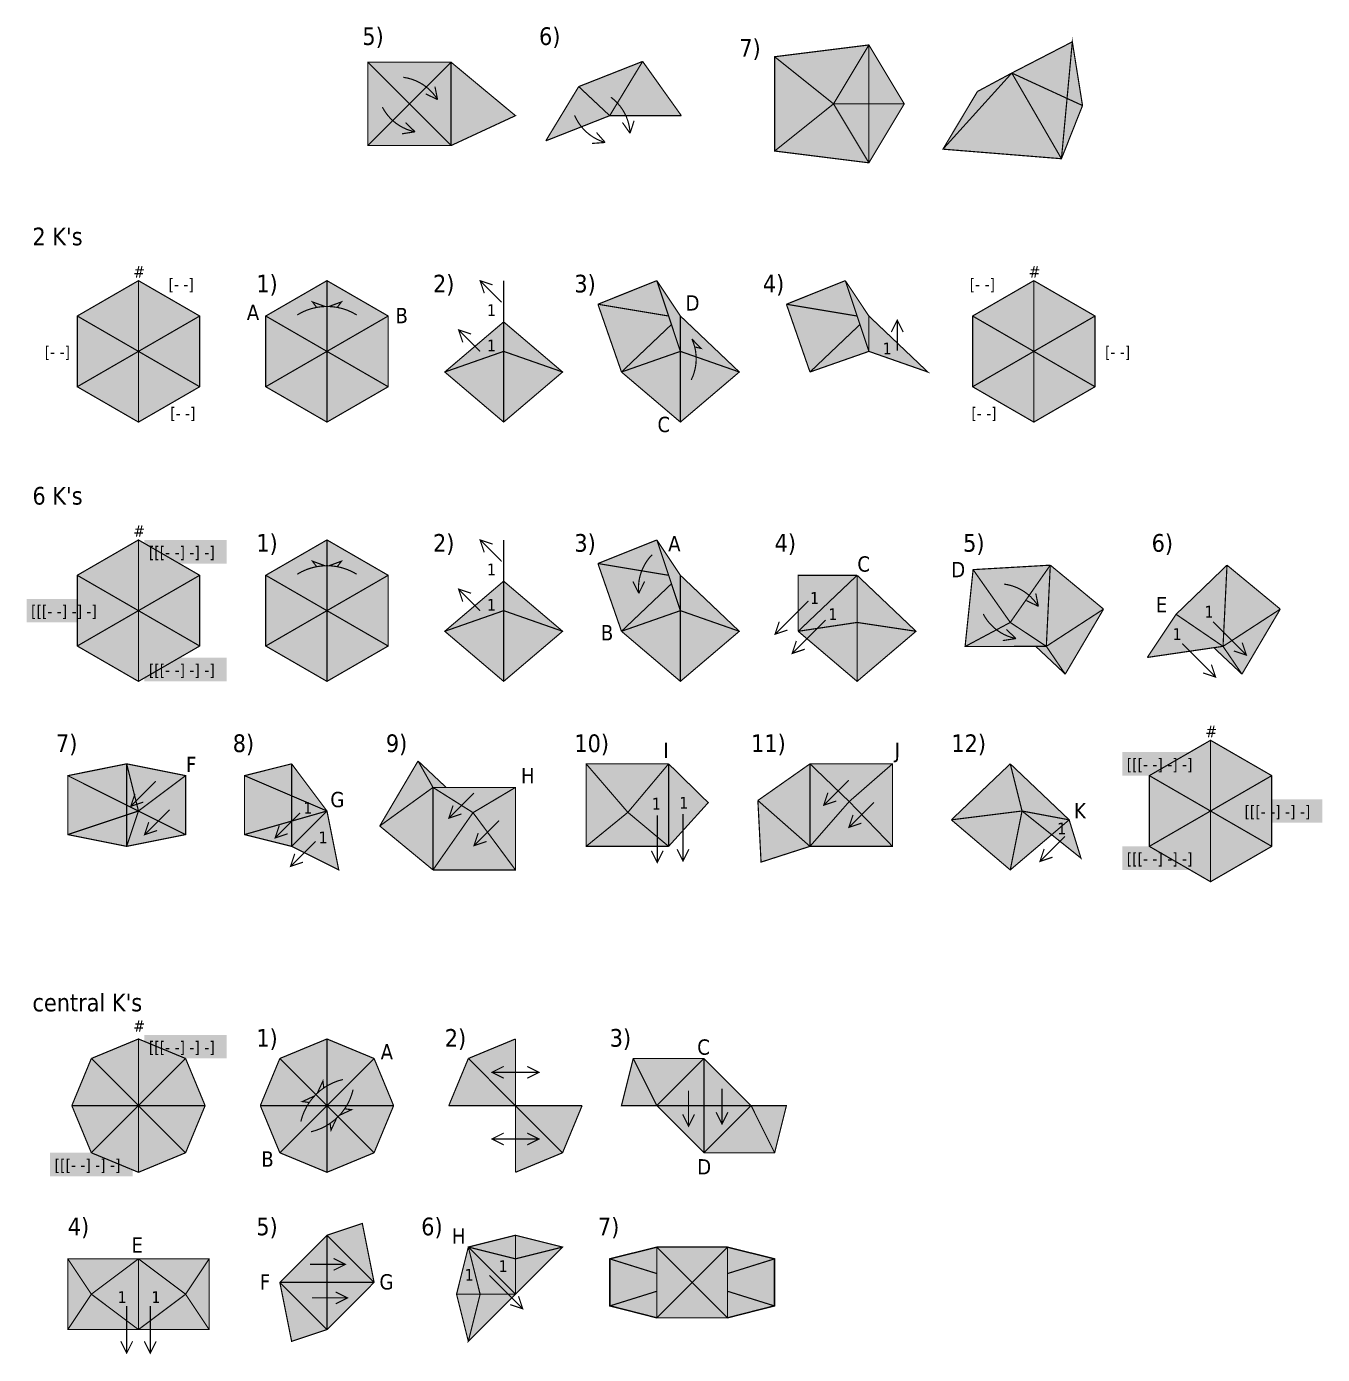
# Model space of a CAD drawing. Header units: inches. Extents: x -12.5 to 77.3, y -38.9 to 8.1.
# Drawn here: x 13.35 to 24.35, y -33.61 to -22.34 of the extents above; entities that cross this region are included whole.
import ezdxf

# ---------------------------------------------------------------- set-up
doc = ezdxf.new("R2010")
doc.units = ezdxf.units.IN
doc.header["$LTSCALE"] = 0.2
doc.header["$MEASUREMENT"] = 0
for name, pattern in [('crease . . . . .', [0.4, 0.2, -0.2]), ('mountain __ . . __ . .', [1.25, 0.5, -0.25, 0, -0.25, 0, -0.25]), ('valley __ __ __', [0.75, 0.5, -0.25])]:
    doc.linetypes.add(name, pattern=pattern)
for name, color, linetype in [('arrow-back', 250, 'Continuous'), ('edge', 7, 'Continuous'), ('face-1', 151, 'Continuous'), ('face-2', 91, 'Continuous'), ('face-3', 11, 'Continuous'), ('face-4', 191, 'Continuous'), ('face-5', 51, 'Continuous'), ('hinge', 250, 'crease . . . . .'), ('mountain', 12, 'mountain __ . . __ . .'), ('valley', 143, 'valley __ __ __'), ('z-labels', 94, 'Continuous'), ('z-pats', 251, 'Continuous')]:
    doc.layers.add(name, color=color, linetype=linetype)
doc.styles.add('labels', font='')
doc.styles.get('labels').set_extended_font_data('Tahoma')

msp = doc.modelspace()

# ---------------------------------------------------------------- linework, layer by layer
for p, q in [((18.3, -32.8), (18.7, -32.7)), ((19.3, -32.7), (19.7, -32.8)), ((18.3, -33.2), (18.3, -32.8)), ((19.7, -32.8), (19.7, -33.2)), ((18.7, -33.3), (18.3, -33.2)), ((19.7, -33.2), (19.3, -33.3))]:
    msp.add_line(p, q)
at = {"const_width": 0.01}
for points in [[(16.547974, -22.774668, -0.226312), (16.838692, -22.963432, 0.290796)], [(18.310226, -22.943316, -0.226312), (18.472831, -23.249436, 0.290796)], [(16.370471, -23.028243, 0.226312), (16.647341, -23.236791, -0.290796)], [(18.001931, -23.097442, 0.226312), (18.261317, -23.327371, -0.290796)], [(18.660178, -26.825284, 0.226312), (18.546762, -27.152829, -0.290796)], [(21.647974, -27.074668, -0.226312), (21.938692, -27.263432, 0.290796)], [(21.470471, -27.328243, 0.226312), (21.747341, -27.536791, -0.290796)]]:
    msp.add_lwpolyline(points, format="xyb", dxfattribs=at)
for points in [[(16.816953, -22.853762), (16.838692, -22.963432)], [(16.737912, -22.915021), (16.838692, -22.963432)], [(16.567359, -23.158669), (16.647341, -23.236791)], [(18.408202, -23.158204), (18.472831, -23.249436)], [(18.507039, -23.142993), (18.472831, -23.249436)], [(16.536854, -23.253903), (16.647341, -23.236791)], [(18.149819, -23.335632), (18.261317, -23.327371)], [(18.187809, -23.243128), (18.261317, -23.327371)], [(17.235356, -24.606066), (17.235356, -24.606066), (17.2, -24.5), (17.306066, -24.535356)], [(17.382843, -24.682843), (17.2, -24.5)], [(20.790918, -24.935657), (20.790918, -24.935657), (20.740918, -24.835657), (20.690919, -24.935657)], [(20.740918, -25.094236), (20.740918, -24.835657)], [(17.052513, -25.023223), (17.052513, -25.023223), (17.017157, -24.917157), (17.123223, -24.952513)], [(17.2, -25.1), (17.017157, -24.917157)], [(17.235356, -26.806066), (17.235356, -26.806066), (17.2, -26.7), (17.306066, -26.735356)], [(17.382843, -26.882843), (17.2, -26.7)], [(19.9, -27.475), (19.9, -27), (20.4, -27)], [(17.052513, -27.223223), (17.052513, -27.223223), (17.017157, -27.117157), (17.123223, -27.152513)], [(17.2, -27.3), (17.017157, -27.117157)], [(18.496538, -27.052941), (18.546762, -27.152829)], [(18.596538, -27.052717), (18.546762, -27.152829)], [(21.916953, -27.153762), (21.938692, -27.263432)], [(19.986015, -27.217097), (19.703172, -27.49994)], [(21.837912, -27.215021), (21.938692, -27.263432)], [(20.131741, -27.380311), (19.848899, -27.663154)], [(19.809238, -27.464584), (19.809238, -27.464584), (19.703172, -27.49994), (19.738527, -27.393874)], [(21.667359, -27.458669), (21.747341, -27.536791)], [(23.421461, -27.394876), (23.704304, -27.677719)], [(19.954965, -27.627799), (19.954965, -27.627799), (19.848899, -27.663154), (19.884254, -27.557088)], [(21.636854, -27.553903), (21.747341, -27.536791)], [(23.160085, -27.58059), (23.442928, -27.863433)], [(23.668948, -27.571653), (23.668948, -27.571653), (23.704304, -27.677719), (23.598238, -27.642363)], [(23.407573, -27.757367), (23.407573, -27.757367), (23.442928, -27.863433), (23.336862, -27.828078)], [(18.8, -28.6), (19.136396, -28.929289), (18.8, -29.3)], [(14.447089, -28.748148), (14.234957, -28.96028)], [(17.147089, -28.848148), (16.934957, -29.06028)], [(20.222998, -28.915054), (20.222998, -28.915054), (20.116931, -28.95041), (20.152287, -28.844344)], [(20.329064, -28.738278), (20.116931, -28.95041)], [(14.341023, -28.924925), (14.341023, -28.924925), (14.234957, -28.96028), (14.270313, -28.854214)], [(17.041023, -29.024925), (17.041023, -29.024925), (16.934957, -29.06028), (16.970313, -28.954214)], [(20.542291, -28.927076), (20.330159, -29.139208)], [(14.564021, -28.988889), (14.351889, -29.201021)], [(15.671957, -29.016402), (15.459825, -29.228534)], [(18.703609, -29.03767), (18.703609, -29.43767)], [(18.922064, -29.025305), (18.922064, -29.425305)], [(20.436225, -29.103852), (20.436225, -29.103852), (20.330159, -29.139208), (20.365514, -29.033142)], [(14.457955, -29.165666), (14.457955, -29.165666), (14.351889, -29.201021), (14.387244, -29.094955)], [(15.565891, -29.193179), (15.565891, -29.193179), (15.459825, -29.228534), (15.49518, -29.122468)], [(17.360317, -29.082011), (17.148185, -29.294143)], [(15.802819, -29.257872), (15.590687, -29.470004)], [(17.254251, -29.258787), (17.254251, -29.258787), (17.148185, -29.294143), (17.18354, -29.188077)], [(22.164624, -29.21549), (21.952492, -29.427622)], [(15.696753, -29.434648), (15.696753, -29.434648), (15.590687, -29.470004), (15.626043, -29.363938)], [(18.653609, -29.33767), (18.653609, -29.33767), (18.703609, -29.43767), (18.753609, -29.33767)], [(18.872064, -29.325305), (18.872064, -29.325305), (18.922064, -29.425305), (18.972064, -29.325305)], [(22.058558, -29.392267), (22.058558, -29.392267), (21.952492, -29.427622), (21.987847, -29.321556)], [(17.4, -31.167158), (17.4, -31.167158), (17.3, -31.217158), (17.4, -31.267158)], [(17.6, -31.167158), (17.6, -31.167158), (17.7, -31.217158), (17.6, -31.267158)], [(17.3, -31.217158), (17.7, -31.217158)], [(18.968928, -31.374264), (18.968928, -31.674264)], [(19.253203, -31.35699), (19.253203, -31.65699)], [(19.018928, -31.574264), (19.018928, -31.574264), (18.968928, -31.674264), (18.918928, -31.574264)], [(19.303203, -31.55699), (19.303203, -31.55699), (19.253203, -31.65699), (19.203203, -31.55699)], [(17.4, -31.732843), (17.4, -31.732843), (17.3, -31.782843), (17.4, -31.832843)], [(17.6, -31.732843), (17.6, -31.732843), (17.7, -31.782843), (17.6, -31.832843)], [(17.3, -31.782843), (17.7, -31.782843)], [(15.75699, -32.846797), (16.05699, -32.846797)], [(15.95699, -32.796797), (15.95699, -32.796797), (16.05699, -32.846797), (15.95699, -32.896797)], [(17.278427, -32.940628), (17.56127, -33.223471)], [(15.974264, -33.081072), (15.974264, -33.081072), (16.074264, -33.131072), (15.974264, -33.181072)], [(17.525915, -33.117405), (17.525915, -33.117405), (17.56127, -33.223471), (17.455204, -33.188115)], [(14.2, -33.2), (14.2, -33.6)], [(14.4, -33.2), (14.4, -33.6)], [(15.774264, -33.131072), (16.074264, -33.131072)], [(14.25, -33.5), (14.25, -33.5), (14.2, -33.6), (14.15, -33.5)], [(14.45, -33.5), (14.45, -33.5), (14.4, -33.6), (14.35, -33.5)]]:
    msp.add_lwpolyline(points, dxfattribs=at)
at = {"color": 254}
for points in [[(15.05, -26.7), (15.05, -26.9), (14.35, -26.7), (14.35, -26.9)], [(14.05, -27.2), (14.05, -27.4), (13.35, -27.2), (13.35, -27.4)], [(15.05, -27.7), (15.05, -27.9), (14.35, -27.7), (14.35, -27.9)], [(23.35, -28.5), (23.35, -28.7), (22.65, -28.5), (22.65, -28.7)], [(24.35, -28.9), (24.35, -29.1), (23.65, -28.9), (23.65, -29.1)], [(23.35, -29.3), (23.35, -29.5), (22.65, -29.3), (22.65, -29.5)], [(15.05, -30.9), (15.05, -31.1), (14.35, -30.9), (14.35, -31.1)], [(14.25, -31.9), (14.25, -32.1), (13.55, -31.9), (13.55, -32.1)]]:
    msp.add_solid(points, dxfattribs=at)
at = {"layer": 'arrow-back', "const_width": 0.01}
for points in [[(15.812368, -24.726554), (15.776947, -24.680236), (15.881926, -24.718699)], [(15.987632, -24.726554), (16.023053, -24.680236), (15.918074, -24.718699)], [(19.019794, -25.062084), (19.076674, -25.074917), (18.997872, -24.995604)], [(15.812368, -26.926554), (15.776947, -26.880236), (15.881926, -26.918699)], [(15.987632, -26.926554), (16.023053, -26.880236), (15.918074, -26.918699)], [(15.873251, -31.349321), (15.865546, -31.291523), (15.818512, -31.392951)], [(15.749321, -31.473251), (15.691523, -31.465546), (15.792951, -31.418512)], [(16.050679, -31.526749), (16.108477, -31.534454), (16.007049, -31.581488)], [(15.926749, -31.650679), (15.934454, -31.708477), (15.981488, -31.607049)]]:
    msp.add_lwpolyline(points, dxfattribs=at)
for points in [[(15.647794, -24.790698, -0.285476), (16.152206, -24.790698, 0.290796)], [(18.991961, -25.342179, 0.226312), (18.997872, -24.995604, -0.290796)], [(15.647794, -26.990698, -0.285476), (16.152206, -26.990698, 0.290796)], [(15.678306, -31.634979, -0.285476), (16.034979, -31.278306, 0.290796)], [(15.765021, -31.721694, 0.285476), (16.121694, -31.365021, -0.290796)]]:
    msp.add_lwpolyline(points, format="xyb", dxfattribs=at)
at = {"layer": 'edge', "const_width": 0.01}
for points in [[(20.5, -22.5), (20.8, -23), (20.5, -23.5), (19.7, -23.4), (19.7, -22.6)], [(16.246447, -22.646447), (16.246447, -23.353553), (16.953553, -23.353553), (17.5, -23.1), (16.953553, -22.646447)], [(14.3, -25.7), (14.819615, -25.4), (14.819615, -24.8), (14.3, -24.5), (13.780385, -24.8), (13.780385, -25.4)], [(15.9, -25.7), (16.419615, -25.4), (16.419615, -24.8), (15.9, -24.5), (15.380385, -24.8), (15.380385, -25.4)], [(21.9, -25.7), (22.419615, -25.4), (22.419615, -24.8), (21.9, -24.5), (21.380385, -24.8), (21.380385, -25.4)], [(17.4, -25.7), (16.9, -25.275), (17.4, -24.85), (17.9, -25.275)], [(14.3, -27.9), (14.819615, -27.6), (14.819615, -27), (14.3, -26.7), (13.780385, -27), (13.780385, -27.6)], [(15.9, -27.9), (16.419615, -27.6), (16.419615, -27), (15.9, -26.7), (15.380385, -27), (15.380385, -27.6)], [(17.4, -27.9), (16.9, -27.475), (17.4, -27.05), (17.9, -27.475)], [(23.4, -29.6), (23.919615, -29.3), (23.919615, -28.7), (23.4, -28.4), (22.880385, -28.7), (22.880385, -29.3)], [(19.1, -31.1), (18.5, -31.1), (18.4, -31.5), (18.7, -31.5), (19.1, -31.9), (19.7, -31.9), (19.8, -31.5), (19.5, -31.5)], [(15.9, -32.6), (16.2, -32.5), (16.3, -33), (15.9, -33.4), (15.6, -33.5), (15.5, -33)], [(19.7, -32.8), (19.3, -32.7), (18.7, -32.7), (18.3, -32.8), (18.3, -33.2), (18.7, -33.3), (19.3, -33.3), (19.7, -33.2)], [(14.9, -32.8), (14.3, -32.8), (13.7, -32.8), (13.7, -33.4), (14.3, -33.4), (14.9, -33.4)]]:
    msp.add_lwpolyline(points, close=True, dxfattribs=at)
for points in [[(20.5, -22.5), (20.5, -23.5)], [(21.421178, -22.895082), (21.128791, -23.384186), (22.134502, -23.465292), (22.313341, -23.014037), (22.226828, -22.473333), (22.134502, -23.465292)], [(18.579476, -22.639681), (18.03696, -22.853403)], [(18.579476, -22.639681), (18.908276, -23.099997)], [(18.03696, -22.853403), (17.757485, -23.313722)], [(17.757485, -23.313722), (18.3, -23.1)], [(18.3, -23.1), (18.908276, -23.099997)], [(18.7, -24.5), (18.2, -24.7)], [(18.9, -24.8), (18.7, -24.5)], [(18.7, -24.5), (18.9, -25.1)], [(20.3, -24.5), (19.8, -24.7)], [(20.5, -24.8), (20.3, -24.5)], [(20.3, -24.5), (20.5, -25.1)], [(18.4, -25.275), (18.2, -24.7)], [(20, -25.275), (19.8, -24.7)], [(18.4, -25.275), (18.9, -25.7), (19.4, -25.275), (18.9, -24.8)], [(20, -25.275), (20.5, -25.1), (21, -25.275), (20.5, -24.8)], [(16.9, -25.275), (17.4, -25.1)], [(18.7, -26.7), (18.2, -26.9)], [(18.9, -27), (18.7, -26.7)], [(18.7, -26.7), (18.9, -27.3)], [(18.4, -27.475), (18.2, -26.9)], [(22.039839, -26.914033), (21.38471, -26.951845), (21.316484, -27.604509), (22.006138, -27.602865)], [(22.039839, -26.914033), (22.49196, -27.286863)], [(23.539839, -26.914033), (23.107387, -27.331)], [(23.539839, -26.914033), (23.99196, -27.286863)], [(18.4, -27.475), (18.9, -27.9), (19.4, -27.475), (18.9, -27)], [(19.9, -27.475), (20.4, -27.9), (20.9, -27.475), (20.4, -27)], [(16.9, -27.475), (17.4, -27.3)], [(22.16669, -27.838406), (22.49196, -27.286863)], [(22.863258, -27.696928), (23.107387, -27.331)], [(23.66669, -27.838406), (23.99196, -27.286863)], [(22.16669, -27.838406), (21.916181, -27.603079)], [(22.863258, -27.696928), (23.506138, -27.602865)], [(23.66669, -27.838406), (23.428106, -27.614282)], [(14.2, -28.6), (13.7, -28.7), (13.7, -29.2), (14.2, -29.3)], [(14.2, -28.6), (14.7, -28.7), (14.7, -29.2), (14.2, -29.3)], [(15.6, -28.6), (15.2, -28.7), (15.2, -29.2), (15.6, -29.3)], [(15.6, -28.6), (15.9, -29), (16, -29.5), (15.6, -29.3)], [(16.673149, -28.575627), (16.34788, -29.12717)], [(16.673149, -28.575627), (16.911998, -28.8)], [(18.8, -28.6), (18.1, -28.6), (18.1, -29.3), (18.8, -29.3)], [(18.8, -28.6), (18.454117, -29.01131)], [(19.557722, -28.910855), (20, -28.6)], [(20, -29.3), (20.7, -29.3), (20.7, -28.6), (20, -28.6)], [(21.2, -29.075), (21.7, -29.5), (22.2, -29.075), (21.7, -28.6)], [(21.7, -28.6), (21.2, -29.075)], [(16.8, -29.5), (17.5, -29.5), (17.5, -28.8), (16.8, -28.8)], [(19.557722, -28.910855), (19.584761, -29.433607), (20, -29.3)], [(21.8, -29), (22.3, -29.4), (22.2, -29.075)], [(16.8, -29.5), (16.34788, -29.12717)], [(14.7, -31.1), (14.3, -30.934315), (13.9, -31.1)], [(16.3, -31.1), (15.9, -30.934315), (15.5, -31.1)], [(17.1, -31.1), (17.5, -30.934315)], [(17.5, -31.5), (17.5, -30.934315)], [(13.9, -31.1), (13.734314, -31.5)], [(14.865685, -31.5), (14.7, -31.1)], [(15.5, -31.1), (15.334314, -31.5)], [(16.465685, -31.5), (16.3, -31.1)], [(17.1, -31.1), (16.934314, -31.5)], [(13.734314, -31.5), (13.9, -31.9)], [(14.7, -31.9), (14.865685, -31.5)], [(15.334314, -31.5), (15.5, -31.9)], [(16.3, -31.9), (16.465685, -31.5)], [(18.065685, -31.5), (17.5, -31.5), (16.934314, -31.5)], [(17.5, -31.5), (17.5, -32.065685)], [(17.9, -31.9), (18.065685, -31.5)], [(14.7, -31.9), (14.3, -32.065685), (13.9, -31.9)], [(16.3, -31.9), (15.9, -32.065685), (15.5, -31.9)], [(17.9, -31.9), (17.5, -32.065685)], [(17.9, -32.7), (17.5, -32.8), (17.1, -32.7), (17.2, -33.1), (17.1, -33.5), (17.9, -32.7), (17.5, -32.6), (17.1, -32.7), (17, -33.1), (17.1, -33.5)], [(18.7, -32.7), (18.7, -33.3)], [(19.3, -33.3), (19.3, -32.7)]]:
    msp.add_lwpolyline(points, dxfattribs=at)
at = {"layer": 'face-1'}
for points in [[(22.226828, -22.473333), (21.713158, -22.738278), (22.134502, -23.465292)], [(16.953553, -23.353553), (16.953553, -22.646447), (17.5, -23.1)], [(18.579476, -22.639681), (18.03696, -22.853403), (18.3, -23.1)], [(18.579476, -22.639681), (18.908276, -23.099997), (18.3, -23.1)], [(21.128791, -23.384186), (21.713158, -22.738278), (21.421178, -22.895082)], [(21.713158, -22.738278), (22.134502, -23.465292), (21.128791, -23.384186)], [(18.3, -23.1), (17.757485, -23.313722), (18.03696, -22.853403)], [(13.780385, -24.8), (14.3, -25.1), (14.3, -24.5)], [(14.3, -24.5), (14.3, -25.1), (14.819615, -24.8)], [(15.380385, -24.8), (15.9, -25.1), (15.9, -24.5)], [(15.9, -24.5), (15.9, -25.1), (16.419615, -24.8)], [(18.7, -24.5), (18.9, -25.1), (18.9, -24.8)], [(20.3, -24.5), (20.5, -25.1), (20.5, -24.8)], [(13.780385, -25.4), (14.3, -25.1), (13.780385, -24.8)], [(14.819615, -24.8), (14.3, -25.1), (14.819615, -25.4)], [(15.380385, -25.4), (15.9, -25.1), (15.380385, -24.8)], [(16.419615, -24.8), (15.9, -25.1), (16.419615, -25.4)], [(16.9, -25.275), (17.4, -25.1), (17.4, -24.85)], [(17.4, -24.85), (17.4, -25.1), (17.9, -25.275)], [(18.9, -24.8), (18.9, -25.1), (19.4, -25.275)], [(20.5, -24.8), (20.5, -25.1), (21, -25.275)], [(14.3, -25.7), (14.3, -25.1), (13.780385, -25.4)], [(14.819615, -25.4), (14.3, -25.1), (14.3, -25.7)], [(15.9, -25.7), (15.9, -25.1), (15.380385, -25.4)], [(16.419615, -25.4), (15.9, -25.1), (15.9, -25.7)], [(17.4, -25.7), (17.4, -25.1), (16.9, -25.275)], [(17.9, -25.275), (17.4, -25.1), (17.4, -25.7)], [(18.9, -25.7), (18.9, -25.1), (18.4, -25.275)], [(19.4, -25.275), (18.9, -25.1), (18.9, -25.7)], [(13.780385, -27), (14.3, -27.3), (14.3, -26.7)], [(14.3, -26.7), (14.3, -27.3), (14.819615, -27)], [(15.380385, -27), (15.9, -27.3), (15.9, -26.7)], [(15.9, -26.7), (15.9, -27.3), (16.419615, -27)], [(18.7, -26.7), (18.9, -27.3), (18.9, -27)], [(22.49196, -27.286863), (22.039839, -26.914033), (22.006138, -27.602865)], [(23.107387, -27.331), (23.506138, -27.602865), (23.539839, -26.914033)], [(23.99196, -27.286863), (23.539839, -26.914033), (23.506138, -27.602865)], [(13.780385, -27.6), (14.3, -27.3), (13.780385, -27)], [(14.819615, -27), (14.3, -27.3), (14.819615, -27.6)], [(15.380385, -27.6), (15.9, -27.3), (15.380385, -27)], [(16.419615, -27), (15.9, -27.3), (16.419615, -27.6)], [(18.9, -27), (18.9, -27.3), (19.4, -27.475)], [(19.9, -27.475), (20.4, -27.4), (20.4, -27)], [(20.4, -27), (19.9, -27), (19.9, -27.475)], [(20.4, -27), (20.4, -27.4), (20.9, -27.475)], [(16.9, -27.475), (17.4, -27.3), (17.4, -27.05)], [(17.4, -27.05), (17.4, -27.3), (17.9, -27.475)], [(14.3, -27.9), (14.3, -27.3), (13.780385, -27.6)], [(14.819615, -27.6), (14.3, -27.3), (14.3, -27.9)], [(15.9, -27.9), (15.9, -27.3), (15.380385, -27.6)], [(16.419615, -27.6), (15.9, -27.3), (15.9, -27.9)], [(17.4, -27.9), (17.4, -27.3), (16.9, -27.475)], [(17.9, -27.475), (17.4, -27.3), (17.4, -27.9)], [(18.9, -27.9), (18.9, -27.3), (18.4, -27.475)], [(19.4, -27.475), (18.9, -27.3), (18.9, -27.9)], [(22.16669, -27.838406), (22.006138, -27.602865), (22.49196, -27.286863)], [(23.506138, -27.602865), (23.107387, -27.331), (22.863258, -27.696928)], [(23.66669, -27.838406), (23.506138, -27.602865), (23.99196, -27.286863)], [(20.4, -27.9), (20.4, -27.4), (19.9, -27.475)], [(20.9, -27.475), (20.4, -27.4), (20.4, -27.9)], [(22.16669, -27.838406), (21.916181, -27.603079), (22.006138, -27.602865)], [(23.66669, -27.838406), (23.428106, -27.614282), (23.506138, -27.602865)], [(15.9, -29), (15.6, -29.3), (15.6, -28.6)], [(16.673149, -28.575627), (16.8, -28.8), (16.34788, -29.12717)], [(16.673149, -28.575627), (16.911998, -28.8), (16.8, -28.8)], [(18.1, -28.6), (18.454117, -29.01131), (18.8, -28.6)], [(18.1, -29.3), (18.454117, -29.01131), (18.1, -28.6)], [(18.8, -28.6), (18.454117, -29.01131), (18.8, -29.3)], [(18.8, -29.3), (19.136396, -28.929289), (18.8, -28.6)], [(19.557722, -28.910855), (20, -29.3), (20, -28.6)], [(21.2, -29.075), (21.8, -29), (21.7, -28.6)], [(21.7, -28.6), (21.8, -29), (22.2, -29.075)], [(16.34788, -29.12717), (16.8, -29.5), (16.8, -28.8)], [(19.557722, -28.910855), (20, -29.3), (19.584761, -29.433607)], [(15.6, -29.3), (15.9, -29), (16, -29.5)], [(18.8, -29.3), (18.454117, -29.01131), (18.1, -29.3)], [(21.7, -29.5), (21.8, -29), (21.2, -29.075)], [(22.2, -29.075), (21.8, -29), (21.7, -29.5)], [(22.2, -29.075), (22.3, -29.4), (21.8, -29)], [(14.3, -31.5), (14.3, -30.934315), (13.9, -31.1)], [(14.7, -31.1), (14.3, -31.5), (14.3, -30.934315)], [(15.9, -31.5), (15.9, -30.934315), (15.5, -31.1)], [(16.3, -31.1), (15.9, -31.5), (15.9, -30.934315)], [(17.5, -31.5), (17.5, -30.934315), (17.1, -31.1)], [(14.3, -31.5), (13.734314, -31.5), (13.9, -31.1)], [(14.7, -31.1), (14.3, -31.5), (14.865685, -31.5)], [(15.9, -31.5), (15.334314, -31.5), (15.5, -31.1)], [(16.3, -31.1), (15.9, -31.5), (16.465685, -31.5)], [(17.5, -31.5), (16.934314, -31.5), (17.1, -31.1)], [(18.7, -31.5), (18.4, -31.5), (18.5, -31.1)], [(18.7, -31.5), (19.1, -31.1), (18.5, -31.1)], [(14.3, -31.5), (13.9, -31.9), (13.734314, -31.5)], [(14.3, -31.5), (13.9, -31.9), (14.3, -32.065685)], [(14.7, -31.9), (14.3, -32.065685), (14.3, -31.5)], [(14.7, -31.9), (14.865685, -31.5), (14.3, -31.5)], [(15.9, -31.5), (15.5, -31.9), (15.334314, -31.5)], [(15.9, -31.5), (15.5, -31.9), (15.9, -32.065685)], [(16.3, -31.9), (15.9, -32.065685), (15.9, -31.5)], [(16.3, -31.9), (16.465685, -31.5), (15.9, -31.5)], [(17.9, -31.9), (17.5, -32.065685), (17.5, -31.5)], [(17.9, -31.9), (18.065685, -31.5), (17.5, -31.5)], [(19.5, -31.5), (19.1, -31.9), (19.7, -31.9)], [(19.8, -31.5), (19.7, -31.9), (19.5, -31.5)], [(16.3, -33), (16.2, -32.5), (15.9, -32.6)], [(17.5, -32.8), (17.5, -33.1), (17.1, -32.7)], [(17.5, -33.1), (17.2, -33.1), (17.1, -32.7)], [(17.9, -32.7), (17.5, -33.1), (17.5, -32.8)], [(14.9, -32.8), (14.7, -33.1), (14.3, -32.8)], [(14.7, -33.1), (14.3, -33.4), (14.3, -32.8)], [(14.9, -33.4), (14.7, -33.1), (14.9, -32.8)], [(15.6, -33.5), (15.5, -33), (15.9, -33.4)], [(14.9, -33.4), (14.3, -33.4), (14.7, -33.1)], [(17.5, -33.1), (17.1, -33.5), (17.2, -33.1)]]:
    msp.add_solid(points, dxfattribs=at)
at = {"layer": 'face-2'}
for points in [[(20.5, -22.5), (20.2, -23), (20.8, -23)], [(22.313341, -23.014037), (21.713158, -22.738278), (22.226828, -22.473333)], [(22.313341, -23.014037), (21.713158, -22.738278), (22.134502, -23.465292)], [(20.8, -23), (20.2, -23), (20.5, -23.5)], [(14.7, -28.7), (14.3, -29), (14.2, -28.6)], [(14.3, -29), (14.2, -29.3), (14.2, -28.6)], [(14.7, -29.2), (14.3, -29), (14.7, -28.7)], [(14.2, -29.3), (14.3, -29), (14.7, -29.2)], [(17.5, -33.1), (17.5, -32.6), (17.1, -32.7)], [(17.5, -33.1), (17.5, -32.6), (17.9, -32.7)], [(17.1, -32.7), (17.5, -33.1), (17, -33.1)], [(18.7, -32.7), (18.7, -32.925), (18.3, -32.8)], [(19.3, -32.7), (19.3, -32.925), (19.7, -32.8)], [(13.9, -33.1), (13.7, -33.4), (13.7, -32.8)], [(13.9, -33.1), (14.3, -32.8), (13.7, -32.8)], [(14.3, -33.4), (14.3, -32.8), (13.9, -33.1)], [(18.7, -32.925), (18.7, -33.075), (18.3, -32.8), (18.3, -33.2)], [(19.3, -32.925), (19.3, -33.075), (19.7, -32.8), (19.7, -33.2)], [(13.9, -33.1), (14.3, -33.4), (13.7, -33.4)], [(17.5, -33.1), (17.1, -33.5), (17, -33.1)], [(18.3, -33.2), (18.7, -33.075), (18.7, -33.3)], [(19.7, -33.2), (19.3, -33.075), (19.3, -33.3)]]:
    msp.add_solid(points, dxfattribs=at)
at = {"layer": 'face-3'}
for points in [[(18.7, -24.5), (18.8, -24.8), (18.2, -24.7)], [(20.3, -24.5), (20.4, -24.8), (19.8, -24.7)], [(21.380385, -24.8), (21.9, -25.1), (21.9, -24.5)], [(21.9, -24.5), (21.9, -25.1), (22.419615, -24.8)], [(18.2, -24.7), (18.4, -25.275), (18.8, -24.8), (18.824051, -24.872152)], [(19.8, -24.7), (20, -25.275), (20.4, -24.8), (20.424051, -24.872152)], [(18.9, -25.1), (18.824051, -24.872152), (18.4, -25.275)], [(20.5, -25.1), (20.424051, -24.872152), (20, -25.275)], [(21.380385, -25.4), (21.9, -25.1), (21.380385, -24.8)], [(22.419615, -24.8), (21.9, -25.1), (22.419615, -25.4)], [(21.9, -25.7), (21.9, -25.1), (21.380385, -25.4)], [(22.419615, -25.4), (21.9, -25.1), (21.9, -25.7)], [(18.7, -26.7), (18.8, -27), (18.2, -26.9)], [(18.2, -26.9), (18.4, -27.475), (18.8, -27), (18.824051, -27.072152)], [(18.9, -27.3), (18.824051, -27.072152), (18.4, -27.475)], [(16.8, -28.8), (17.139839, -29.014033), (17.5, -28.8)], [(17.139839, -29.014033), (16.8, -28.8), (16.8, -29.5)], [(17.5, -28.8), (17.139839, -29.014033), (17.5, -29.5)], [(17.5, -29.5), (17.139839, -29.014033), (16.8, -29.5)], [(19.1, -31.1), (19.1, -31.5), (18.7, -31.5)], [(19.5, -31.5), (19.1, -31.5), (19.1, -31.1)], [(19.1, -31.5), (18.7, -31.5), (19.1, -31.9)], [(19.1, -31.5), (19.5, -31.5), (19.1, -31.9)]]:
    msp.add_solid(points, dxfattribs=at)
at = {"layer": 'face-4'}
for points in [[(16.246447, -23.353553), (16.6, -23), (16.246447, -22.646447)], [(16.246447, -22.646447), (16.6, -23), (16.953553, -22.646447)], [(16.953553, -22.646447), (16.6, -23), (16.953553, -23.353553)], [(16.953553, -23.353553), (16.6, -23), (16.246447, -23.353553)], [(21.38471, -26.951845), (21.7, -27.4), (22.039839, -26.914033)], [(21.7, -27.4), (22.006138, -27.602865), (22.039839, -26.914033)], [(21.316484, -27.604509), (21.7, -27.4), (21.38471, -26.951845)], [(22.006138, -27.602865), (21.7, -27.4), (21.316484, -27.604509)], [(20, -28.6), (20.332837, -28.919868), (20.7, -28.6)], [(20.332837, -28.919868), (20, -28.6), (20, -29.3)], [(20.7, -28.6), (20.332837, -28.919868), (20.7, -29.3)], [(20.7, -29.3), (20.332837, -28.919868), (20, -29.3)], [(15.9, -32.6), (15.9, -33), (15.5, -33)], [(16.3, -33), (15.9, -33), (15.9, -32.6)], [(15.9, -33), (15.5, -33), (15.9, -33.4)], [(15.9, -33), (16.3, -33), (15.9, -33.4)]]:
    msp.add_solid(points, dxfattribs=at)
at = {"layer": 'face-5'}
for points in [[(20.2, -23), (19.7, -22.6), (20.2, -23), (20.5, -22.5)], [(20.5, -22.5), (20.2, -23), (20.5, -23.5)], [(19.7, -23.4), (20.2, -23), (19.7, -22.6)], [(20.2, -23), (20.5, -23.5), (19.7, -23.4)], [(22.880385, -28.7), (23.4, -29), (23.4, -28.4)], [(23.4, -28.4), (23.4, -29), (23.919615, -28.7)], [(13.7, -28.7), (14.3, -29), (14.2, -28.6)], [(15.2, -28.7), (15.9, -29), (15.6, -28.6)], [(13.7, -29.2), (14.3, -29), (13.7, -28.7)], [(15.2, -29.2), (15.9, -29), (15.2, -28.7)], [(22.880385, -29.3), (23.4, -29), (22.880385, -28.7)], [(23.919615, -28.7), (23.4, -29), (23.919615, -29.3)], [(14.2, -29.3), (14.3, -29), (13.7, -29.2)], [(15.6, -29.3), (15.9, -29), (15.2, -29.2)], [(23.4, -29.6), (23.4, -29), (22.880385, -29.3)], [(23.919615, -29.3), (23.4, -29), (23.4, -29.6)], [(19, -33), (18.7, -33.3), (18.7, -32.7)], [(19.3, -32.7), (19, -33), (18.7, -32.7)], [(19.3, -33.3), (19, -33), (19.3, -32.7)], [(19.3, -33.3), (18.7, -33.3), (19, -33)]]:
    msp.add_solid(points, dxfattribs=at)
at = {"layer": 'hinge', "const_width": 0.01}
for points in [[(21.713158, -22.738278), (22.134502, -23.465292)], [(18.3, -23.1), (18.03696, -22.853403)], [(14.3, -24.5), (14.3, -25.1)], [(21.9, -24.5), (21.9, -25.1)], [(13.780385, -24.8), (14.3, -25.1)], [(14.819615, -24.8), (14.3, -25.1)], [(21.380385, -24.8), (21.9, -25.1)], [(22.419615, -24.8), (21.9, -25.1)], [(14.3, -25.1), (13.780385, -25.4)], [(14.3, -25.1), (14.819615, -25.4)], [(14.3, -25.7), (14.3, -25.1)], [(21.9, -25.1), (21.380385, -25.4)], [(21.9, -25.1), (22.419615, -25.4)], [(21.9, -25.7), (21.9, -25.1)], [(14.3, -26.7), (14.3, -27.3)], [(13.780385, -27), (14.3, -27.3)], [(14.819615, -27), (14.3, -27.3)], [(20.4, -27), (19.9, -27.475)], [(14.3, -27.3), (13.780385, -27.6)], [(14.3, -27.3), (14.819615, -27.6)], [(14.3, -27.9), (14.3, -27.3)], [(23.506138, -27.602865), (23.107387, -27.331)], [(23.4, -28.4), (23.4, -29)], [(18.8, -29.3), (18.8, -28.6)], [(22.880385, -28.7), (23.4, -29)], [(23.919615, -28.7), (23.4, -29)], [(15.6, -29.3), (15.9, -29)], [(22.2, -29.075), (21.8, -29)], [(23.4, -29), (22.880385, -29.3)], [(23.4, -29), (23.919615, -29.3)], [(23.4, -29.6), (23.4, -29)], [(14.3, -31.5), (14.3, -30.934315)], [(14.3, -31.5), (13.9, -31.1)], [(14.7, -31.1), (14.3, -31.5)], [(14.865685, -31.5), (14.3, -31.5), (13.734314, -31.5)], [(13.9, -31.9), (14.3, -31.5)], [(14.3, -31.5), (14.3, -32.065685)], [(14.3, -31.5), (14.7, -31.9)], [(14.3, -32.8), (14.3, -33.4)]]:
    msp.add_lwpolyline(points, dxfattribs=at)
at = {"layer": 'mountain', "const_width": 0.01}
for points in [[(21.713158, -22.738278), (22.226828, -22.473333)], [(16.953553, -23.353553), (16.953553, -22.646447)], [(18.579476, -22.639681), (18.3, -23.1)], [(21.713158, -22.738278), (21.128791, -23.384186)], [(21.713158, -22.738278), (21.421178, -22.895082)], [(15.9, -24.5), (15.9, -25.1)], [(17.4, -24.5), (17.4, -25.1)], [(15.9, -25.1), (15.380385, -25.4)], [(15.9, -25.1), (16.419615, -25.4)], [(15.9, -25.7), (15.9, -25.1)], [(17.4, -25.7), (17.4, -25.1)], [(17.9, -25.275), (17.4, -25.1)], [(18.4, -25.275), (18.9, -25.1)], [(18.9, -25.7), (18.9, -25.1)], [(19.4, -25.275), (18.9, -25.1)], [(15.9, -26.7), (15.9, -27.3)], [(17.4, -26.7), (17.4, -27.3)], [(22.006138, -27.602865), (22.039839, -26.914033)], [(23.506138, -27.602865), (23.539839, -26.914033)], [(20.4, -27.4), (20.4, -27)], [(15.9, -27.3), (15.380385, -27.6)], [(15.9, -27.3), (16.419615, -27.6)], [(15.9, -27.9), (15.9, -27.3)], [(17.4, -27.9), (17.4, -27.3)], [(17.9, -27.475), (17.4, -27.3)], [(18.4, -27.475), (18.9, -27.3)], [(18.9, -27.9), (18.9, -27.3)], [(19.4, -27.475), (18.9, -27.3)], [(22.49196, -27.286863), (22.006138, -27.602865)], [(23.99196, -27.286863), (23.506138, -27.602865)], [(19.9, -27.475), (20.4, -27.4)], [(20.9, -27.475), (20.4, -27.4)], [(20.4, -27.9), (20.4, -27.4)], [(22.006138, -27.602865), (22.16669, -27.838406)], [(23.506138, -27.602865), (23.66669, -27.838406)], [(14.2, -29.3), (14.2, -28.6)], [(15.6, -29.3), (15.6, -28.6)], [(16.8, -28.8), (16.673149, -28.575627)], [(18.1, -28.6), (18.454117, -29.01131)], [(20, -28.6), (20, -29.3)], [(21.8, -29), (21.7, -28.6)], [(16.34788, -29.12717), (16.8, -28.8)], [(16.8, -28.8), (16.8, -29.5)], [(20, -29.3), (19.557722, -28.910855)], [(18.1, -29.3), (18.454117, -29.01131)], [(18.454117, -29.01131), (18.8, -29.3)], [(21.2, -29.075), (21.8, -29)], [(21.7, -29.5), (21.8, -29)], [(15.9, -31.5), (15.9, -30.934315)], [(15.9, -31.5), (15.5, -31.1)], [(17.5, -31.5), (17.1, -31.1)], [(18.5, -31.1), (18.7, -31.5)], [(18.7, -31.5), (19.1, -31.1)], [(19.1, -31.1), (19.1, -31.5)], [(16.465685, -31.5), (15.9, -31.5), (15.334314, -31.5)], [(15.9, -31.5), (15.9, -32.065685)], [(15.9, -31.5), (16.3, -31.9)], [(17.9, -31.9), (17.5, -31.5)], [(18.7, -31.5), (19.1, -31.5)], [(19.5, -31.5), (19.1, -31.9)], [(19.1, -31.5), (19.5, -31.5)], [(19.1, -31.5), (19.1, -31.9)], [(19.7, -31.9), (19.5, -31.5)], [(15.9, -32.6), (16.3, -33)], [(18.7, -33.3), (19, -33), (19.3, -32.7)], [(19.3, -33.3), (19, -33), (18.7, -32.7)], [(14.3, -33.4), (14.7, -33.1), (14.9, -32.8)], [(14.9, -33.4), (14.7, -33.1), (14.3, -32.8)], [(17.5, -32.8), (17.5, -33.1)], [(18.7, -32.925), (18.3, -32.8)], [(19.3, -32.925), (19.7, -32.8)], [(15.5, -33), (15.9, -33.4)], [(17.5, -33.1), (17.2, -33.1)], [(18.3, -33.2), (18.7, -33.075)], [(19.7, -33.2), (19.3, -33.075)]]:
    msp.add_lwpolyline(points, dxfattribs=at)
at = {"layer": 'valley', "const_width": 0.01}
for points in [[(20.5, -22.5), (20.2, -23)], [(16.246447, -22.646447), (16.953553, -23.353553)], [(16.246447, -23.353553), (16.953553, -22.646447)], [(20.2, -23), (19.7, -22.6)], [(22.313341, -23.014037), (21.713158, -22.738278)], [(20.2, -23), (19.7, -23.4)], [(20.2, -23), (20.8, -23)], [(20.2, -23), (20.5, -23.5)], [(18.2, -24.7), (18.8, -24.8)], [(19.8, -24.7), (20.4, -24.8)], [(15.380385, -24.8), (15.9, -25.1)], [(16.419615, -24.8), (15.9, -25.1)], [(18.824051, -24.872152), (18.4, -25.275)], [(18.9, -24.8), (18.9, -25.1)], [(20.424051, -24.872152), (20, -25.275)], [(20.5, -24.8), (20.5, -25.1)], [(18.2, -26.9), (18.8, -27)], [(22.039839, -26.914033), (21.7, -27.4)], [(15.380385, -27), (15.9, -27.3)], [(16.419615, -27), (15.9, -27.3)], [(18.9, -27), (18.9, -27.3)], [(21.38471, -26.951845), (21.7, -27.4)], [(18.824051, -27.072152), (18.4, -27.475)], [(21.316484, -27.604509), (21.7, -27.4)], [(22.006138, -27.602865), (21.7, -27.4)], [(14.2, -28.6), (14.3, -29)], [(20, -28.6), (20.332837, -28.919868)], [(20.7, -28.6), (20.332837, -28.919868)], [(13.7, -28.7), (14.3, -29)], [(14.7, -28.7), (14.3, -29)], [(15.2, -28.7), (15.9, -29)], [(16.8, -28.8), (17.139839, -29.014033)], [(17.5, -28.8), (17.139839, -29.014033)], [(20, -29.3), (20.332837, -28.919868)], [(20.7, -29.3), (20.332837, -28.919868)], [(13.7, -29.2), (14.3, -29)], [(14.2, -29.3), (14.3, -29)], [(14.7, -29.2), (14.3, -29)], [(15.2, -29.2), (15.9, -29)], [(16.8, -29.5), (17.139839, -29.014033)], [(17.5, -29.5), (17.139839, -29.014033)], [(16.3, -31.1), (15.9, -31.5)], [(15.5, -31.9), (15.9, -31.5)], [(15.9, -32.6), (15.9, -33)], [(17.5, -32.8), (17.5, -32.6)], [(17.1, -32.7), (17.5, -33.1)], [(13.7, -32.8), (13.9, -33.1), (14.3, -33.4)], [(14.3, -32.8), (13.9, -33.1), (13.7, -33.4)], [(15.5, -33), (15.9, -33)], [(15.9, -33), (15.9, -33.4)], [(15.9, -33), (16.3, -33)], [(17, -33.1), (17.2, -33.1)]]:
    msp.add_lwpolyline(points, dxfattribs=at)

# ---------------------------------------------------------------- texts
at = {"style": 'labels'}
for s, height, p in [("2 K's", 0.15, (13.4, -24.2)), ('#', 0.1, (14.256663, -24.473639)), ('#', 0.1, (21.856663, -24.473639)), ('1', 0.1, (17.25841, -24.800931)), ('1', 0.1, (17.25841, -25.100931)), ('1', 0.1, (20.618241, -25.125571)), ("6 K's", 0.15, (13.4, -26.4)), ('#', 0.1, (14.256663, -26.673639)), ('1', 0.1, (17.25841, -27.000931)), ('1', 0.1, (20.001807, -27.242488)), ('1', 0.1, (17.25841, -27.300931)), ('1', 0.1, (23.349128, -27.358839)), ('1', 0.1, (20.157093, -27.38052)), ('1', 0.1, (23.079085, -27.548669)), ('#', 0.1, (23.356663, -28.373639)), ('1', 0.1, (15.700659, -29.023577)), ('1', 0.1, (18.658215, -28.987886)), ('1', 0.1, (18.890955, -28.98052)), ('1', 0.1, (15.829187, -29.274043)), ('1', 0.1, (22.099147, -29.198546)), ("central K's", 0.15, (13.4, -30.7)), ('#', 0.1, (14.256663, -30.873639)), ('1', 0.1, (17.069857, -32.985734)), ('1', 0.1, (17.357328, -32.912195)), ('1', 0.1, (14.123432, -33.175122)), ('1', 0.1, (14.410903, -33.175122))]:
    msp.add_text(s, height=height, dxfattribs=at).set_placement(p)
at = {"layer": 'z-labels', "style": 'labels'}
for s, height, p in [('5)', 0.15, (16.2, -22.5)), ('6)', 0.15, (17.7, -22.5)), ('7)', 0.15, (19.4, -22.6)), ('1)', 0.15, (15.3, -24.6)), ('2)', 0.15, (16.8, -24.6)), ('3)', 0.15, (18, -24.6)), ('4)', 0.15, (19.6, -24.6)), ('D', 0.13, (18.944117, -24.753973)), ('A', 0.13, (15.219834, -24.833016)), ('B', 0.13, (16.481416, -24.861047)), ('C', 0.13, (18.705686, -25.784785)), ('1)', 0.15, (15.3, -26.8)), ('2)', 0.15, (16.8, -26.8)), ('3)', 0.15, (18, -26.8)), ('A', 0.13, (18.796528, -26.796263)), ('4)', 0.15, (19.7, -26.8)), ('5)', 0.15, (21.3, -26.8)), ('6)', 0.15, (22.9, -26.8)), ('C', 0.13, (20.402118, -26.969061)), ('D', 0.13, (21.199225, -27.016649)), ('E', 0.13, (22.936202, -27.314077)), ('B', 0.13, (18.224948, -27.552019)), ('7)', 0.15, (13.6, -28.5)), ('8)', 0.15, (15.1, -28.5)), ('9)', 0.15, (16.4, -28.5)), ('10)', 0.15, (18, -28.5)), ('11)', 0.15, (19.5, -28.5)), ('12)', 0.15, (21.2, -28.5)), ('I', 0.13, (18.755495, -28.551376)), ('J', 0.13, (20.718517, -28.551376)), ('F', 0.13, (14.703405, -28.670347)), ('H', 0.13, (17.546813, -28.765524)), ('G', 0.13, (15.928807, -28.967775)), ('K', 0.13, (22.241347, -29.062951)), ('1)', 0.15, (15.3, -31)), ('2)', 0.15, (16.9, -31)), ('3)', 0.15, (18.3, -31)), ('A', 0.13, (16.355828, -31.108079)), ('C', 0.13, (19.042784, -31.067967)), ('B', 0.13, (15.3428, -32.017828)), ('D', 0.13, (19.042784, -32.084142)), ('4)', 0.15, (13.7, -32.6)), ('5)', 0.15, (15.3, -32.6)), ('6)', 0.15, (16.7, -32.6)), ('7)', 0.15, (18.2, -32.6)), ('H', 0.13, (16.959989, -32.672454)), ('E', 0.13, (14.240866, -32.748191)), ('F', 0.13, (15.329321, -33.060205)), ('G', 0.13, (16.345497, -33.060205))]:
    msp.add_text(s, height=height, dxfattribs=at).set_placement(p)
at = {"layer": 'z-pats', "style": 'labels'}
for s, p in [('[- -]', (14.555793, -24.581135)), ('[- -]', (21.355793, -24.581135)), ('[- -]', (13.503977, -25.154853)), ('[- -]', (22.503977, -25.154853)), ('[- -]', (14.569453, -25.673931)), ('[- -]', (21.369453, -25.673931)), ('[[[- -] -] -]', (14.388132, -26.853603)), ('[[[- -] -] -]', (13.388132, -27.353603)), ('[[[- -] -] -]', (14.388132, -27.853603)), ('[[[- -] -] -]', (22.688132, -28.653603)), ('[[[- -] -] -]', (23.688132, -29.053603)), ('[[[- -] -] -]', (22.688132, -29.453603)), ('[[[- -] -] -]', (14.388132, -31.053603)), ('[[[- -] -] -]', (13.588132, -32.053603))]:
    msp.add_text(s, height=0.1, dxfattribs=at).set_placement(p)

doc.saveas('drawing.dxf')
